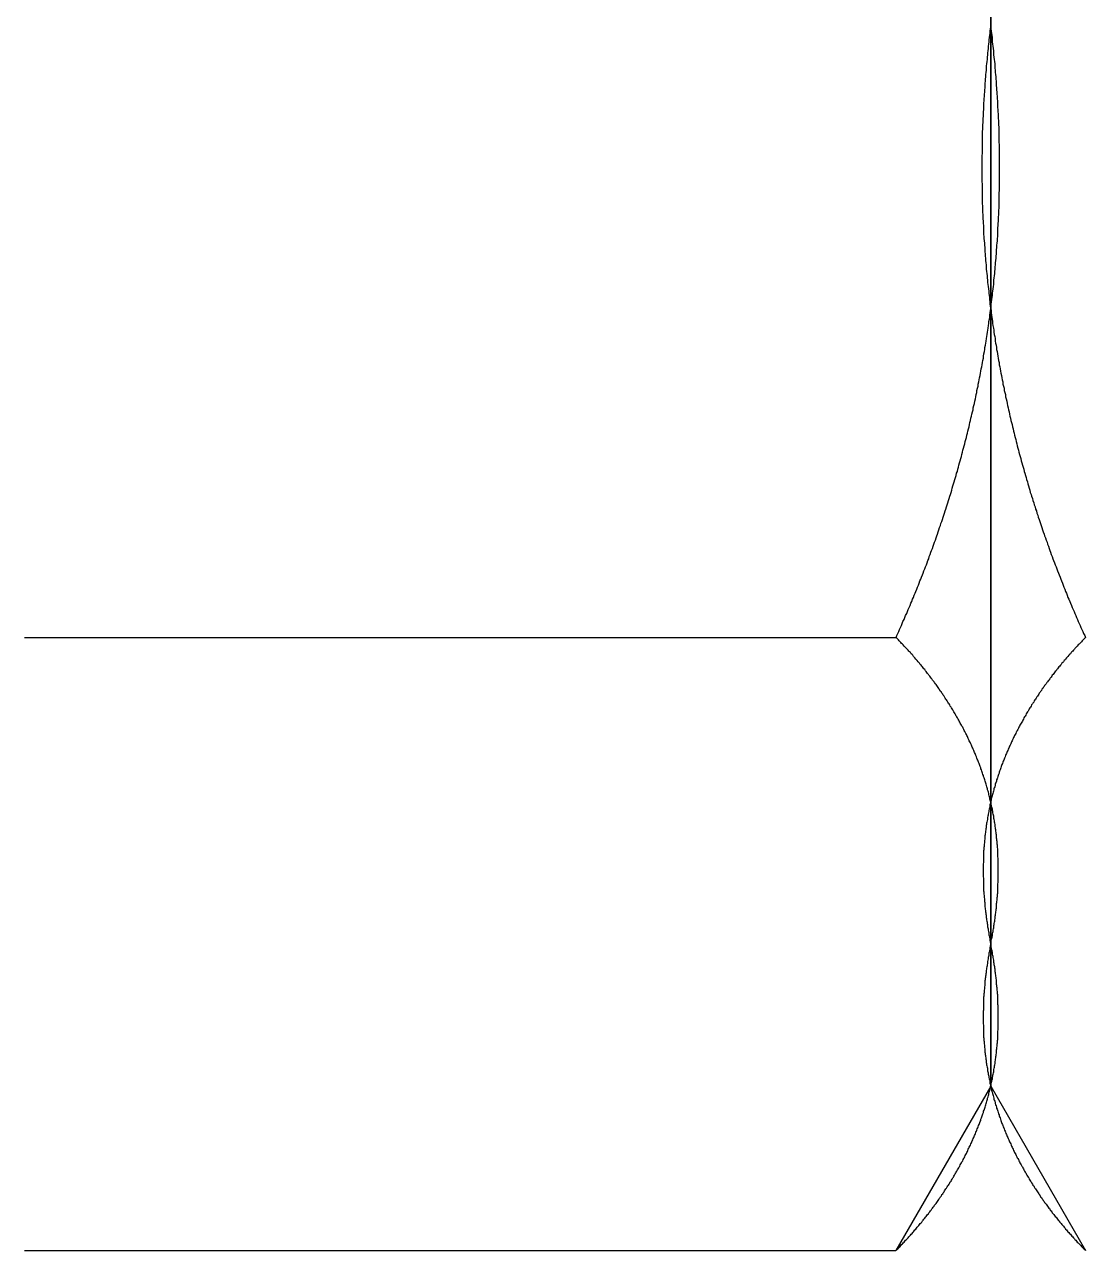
# Model space of a CAD drawing. Extents: x 69 to 234, y 65 to 130.
# Drawn here: x 102.219 to 106.219, y 106.99 to 111.609 of the extents above; entities that cross this region are included whole.
import ezdxf

# ---------------------------------------------------------------- set-up
doc = ezdxf.new("R2010")
doc.units = 0
doc.layers.get('0').update_dxf_attribs({"linetype": 'CONTINUOUS'})

msp = doc.modelspace()

# ---------------------------------------------------------------- linework, layer by layer
at = {"color": 7, "linetype": 'CONTINUOUS'}
for p, q in [((105.8618, 111.6085), (105.8618, 115.0726)), ((105.8618, 115.0726), (105.8618, 111.6085)), ((105.8618, 108.1444), (105.8618, 111.6085)), ((105.8618, 111.6085), (105.8618, 108.1444)), ((102.2191, 109.2991), (105.5045, 109.2991)), ((105.8618, 107.6085), (105.8618, 108.1444)), ((105.8618, 108.1444), (105.8618, 107.6085)), ((105.8618, 107.6085), (105.5045, 106.9897)), ((105.8618, 107.6085), (106.2191, 106.9897)), ((102.2191, 106.9897), (105.5045, 106.9897))]:
    msp.add_line(p, q, dxfattribs=at)
at = {"color": 7}
for points in [[(105.505, 109.299, 0), (105.508, 109.307, 0), (105.511, 109.314, 0), (105.515, 109.322, 0), (105.518, 109.329, 0), (105.521, 109.337, 0), (105.525, 109.344, 0), (105.528, 109.352, 0), (105.531, 109.359, 0), (105.535, 109.367, 0), (105.538, 109.374, 0), (105.541, 109.382, 0), (105.545, 109.39, 0), (105.548, 109.397, 0), (105.551, 109.405, 0), (105.554, 109.412, 0), (105.558, 109.42, 0), (105.561, 109.428, 0), (105.564, 109.435, 0), (105.567, 109.443, 0), (105.57, 109.45, 0), (105.573, 109.458, 0), (105.577, 109.466, 0), (105.58, 109.473, 0), (105.583, 109.481, 0), (105.586, 109.489, 0), (105.589, 109.496, 0), (105.592, 109.504, 0), (105.595, 109.512, 0), (105.598, 109.519, 0), (105.601, 109.527, 0), (105.604, 109.535, 0), (105.607, 109.542, 0), (105.61, 109.55, 0), (105.613, 109.558, 0), (105.616, 109.565, 0), (105.619, 109.573, 0), (105.622, 109.581, 0), (105.625, 109.589, 0), (105.628, 109.596, 0), (105.63, 109.604, 0), (105.633, 109.612, 0), (105.636, 109.62, 0), (105.639, 109.627, 0), (105.642, 109.635, 0), (105.645, 109.643, 0), (105.647, 109.651, 0), (105.65, 109.658, 0), (105.653, 109.666, 0), (105.656, 109.674, 0), (105.658, 109.682, 0), (105.661, 109.689, 0), (105.664, 109.697, 0), (105.666, 109.705, 0), (105.669, 109.713, 0), (105.672, 109.721, 0), (105.674, 109.729, 0), (105.677, 109.736, 0), (105.68, 109.744, 0), (105.682, 109.752, 0), (105.685, 109.76, 0), (105.687, 109.768, 0), (105.69, 109.776, 0), (105.692, 109.783, 0), (105.695, 109.791, 0), (105.697, 109.799, 0), (105.7, 109.807, 0), (105.702, 109.815, 0), (105.705, 109.823, 0), (105.707, 109.831, 0), (105.71, 109.838, 0), (105.712, 109.846, 0), (105.715, 109.854, 0), (105.717, 109.862, 0), (105.719, 109.87, 0), (105.722, 109.878, 0), (105.724, 109.886, 0), (105.726, 109.894, 0), (105.729, 109.902, 0), (105.731, 109.91, 0), (105.733, 109.918, 0), (105.736, 109.925, 0), (105.738, 109.933, 0), (105.74, 109.941, 0), (105.742, 109.949, 0), (105.744, 109.957, 0), (105.747, 109.965, 0), (105.749, 109.973, 0), (105.751, 109.981, 0), (105.753, 109.989, 0), (105.755, 109.997, 0), (105.757, 110.005, 0), (105.759, 110.013, 0), (105.762, 110.021, 0), (105.764, 110.029, 0), (105.766, 110.037, 0), (105.768, 110.045, 0), (105.77, 110.053, 0), (105.772, 110.061, 0), (105.774, 110.069, 0), (105.776, 110.077, 0), (105.778, 110.085, 0), (105.78, 110.093, 0), (105.782, 110.101, 0), (105.783, 110.109, 0), (105.785, 110.117, 0), (105.787, 110.125, 0), (105.789, 110.133, 0), (105.791, 110.141, 0), (105.793, 110.149, 0), (105.795, 110.157, 0), (105.796, 110.165, 0), (105.798, 110.173, 0), (105.8, 110.181, 0), (105.802, 110.189, 0), (105.804, 110.198, 0), (105.805, 110.206, 0), (105.807, 110.214, 0), (105.809, 110.222, 0), (105.81, 110.23, 0), (105.812, 110.238, 0), (105.814, 110.246, 0), (105.815, 110.254, 0), (105.817, 110.262, 0), (105.818, 110.27, 0), (105.82, 110.278, 0), (105.822, 110.286, 0), (105.823, 110.295, 0), (105.825, 110.303, 0), (105.826, 110.311, 0), (105.828, 110.319, 0), (105.829, 110.327, 0), (105.831, 110.335, 0), (105.832, 110.343, 0), (105.834, 110.351, 0), (105.835, 110.359, 0), (105.836, 110.368, 0), (105.838, 110.376, 0), (105.839, 110.384, 0), (105.84, 110.392, 0), (105.842, 110.4, 0), (105.843, 110.408, 0), (105.844, 110.416, 0), (105.846, 110.425, 0), (105.847, 110.433, 0), (105.848, 110.441, 0), (105.85, 110.449, 0), (105.851, 110.457, 0), (105.852, 110.465, 0), (105.853, 110.474, 0), (105.854, 110.482, 0), (105.855, 110.49, 0), (105.857, 110.498, 0), (105.858, 110.506, 0), (105.859, 110.514, 0), (105.86, 110.523, 0), (105.861, 110.531, 0), (105.862, 110.539, 0), (105.863, 110.547, 0), (105.864, 110.555, 0), (105.865, 110.563, 0), (105.866, 110.572, 0), (105.867, 110.58, 0), (105.868, 110.588, 0), (105.869, 110.596, 0), (105.87, 110.604, 0), (105.871, 110.613, 0), (105.872, 110.621, 0), (105.873, 110.629, 0), (105.873, 110.637, 0), (105.874, 110.645, 0), (105.875, 110.654, 0), (105.876, 110.662, 0), (105.877, 110.67, 0), (105.877, 110.678, 0), (105.878, 110.687, 0), (105.879, 110.695, 0), (105.88, 110.703, 0), (105.88, 110.711, 0), (105.881, 110.719, 0), (105.882, 110.728, 0), (105.882, 110.736, 0), (105.883, 110.744, 0), (105.884, 110.752, 0), (105.884, 110.76, 0), (105.885, 110.769, 0), (105.885, 110.777, 0), (105.886, 110.785, 0), (105.887, 110.793, 0), (105.887, 110.802, 0), (105.888, 110.81, 0), (105.888, 110.818, 0), (105.889, 110.826, 0), (105.889, 110.835, 0), (105.889, 110.843, 0), (105.89, 110.851, 0), (105.89, 110.859, 0), (105.891, 110.868, 0), (105.891, 110.876, 0), (105.891, 110.884, 0), (105.892, 110.892, 0), (105.892, 110.901, 0), (105.892, 110.909, 0), (105.893, 110.917, 0), (105.893, 110.925, 0), (105.893, 110.933, 0), (105.894, 110.942, 0), (105.894, 110.95, 0), (105.894, 110.958, 0), (105.894, 110.966, 0), (105.894, 110.975, 0), (105.895, 110.983, 0), (105.895, 110.991, 0), (105.895, 110.999, 0), (105.895, 111.008, 0), (105.895, 111.016, 0), (105.895, 111.024, 0), (105.895, 111.032, 0), (105.895, 111.041, 0), (105.895, 111.049, 0), (105.895, 111.057, 0), (105.895, 111.065, 0), (105.895, 111.074, 0), (105.895, 111.082, 0), (105.895, 111.09, 0), (105.895, 111.098, 0), (105.895, 111.107, 0), (105.895, 111.115, 0), (105.895, 111.123, 0), (105.895, 111.131, 0), (105.895, 111.14, 0), (105.895, 111.148, 0), (105.895, 111.156, 0), (105.894, 111.164, 0), (105.894, 111.173, 0), (105.894, 111.181, 0), (105.894, 111.189, 0), (105.893, 111.197, 0), (105.893, 111.206, 0), (105.893, 111.214, 0), (105.893, 111.222, 0), (105.892, 111.23, 0), (105.892, 111.239, 0), (105.892, 111.247, 0), (105.891, 111.255, 0), (105.891, 111.263, 0), (105.891, 111.272, 0), (105.89, 111.28, 0), (105.89, 111.288, 0), (105.889, 111.296, 0), (105.889, 111.305, 0), (105.888, 111.313, 0), (105.888, 111.321, 0), (105.887, 111.329, 0), (105.887, 111.338, 0), (105.886, 111.346, 0), (105.886, 111.354, 0), (105.885, 111.362, 0), (105.885, 111.37, 0), (105.884, 111.379, 0), (105.884, 111.387, 0), (105.883, 111.395, 0), (105.882, 111.403, 0), (105.882, 111.412, 0), (105.881, 111.42, 0), (105.88, 111.428, 0), (105.88, 111.436, 0), (105.879, 111.444, 0), (105.878, 111.453, 0), (105.878, 111.461, 0), (105.877, 111.469, 0), (105.876, 111.477, 0), (105.875, 111.486, 0), (105.874, 111.494, 0), (105.874, 111.502, 0), (105.873, 111.51, 0), (105.872, 111.518, 0), (105.871, 111.527, 0), (105.87, 111.535, 0), (105.869, 111.543, 0), (105.869, 111.551, 0), (105.868, 111.559, 0), (105.867, 111.568, 0), (105.866, 111.576, 0), (105.865, 111.584, 0), (105.864, 111.592, 0), (105.863, 111.6, 0), (105.862, 111.609, 0)], [(105.862, 111.609, 0), (105.861, 111.6, 0), (105.86, 111.592, 0), (105.859, 111.584, 0), (105.858, 111.576, 0), (105.857, 111.568, 0), (105.856, 111.559, 0), (105.855, 111.551, 0), (105.854, 111.543, 0), (105.853, 111.535, 0), (105.852, 111.527, 0), (105.852, 111.518, 0), (105.851, 111.51, 0), (105.85, 111.502, 0), (105.849, 111.494, 0), (105.848, 111.486, 0), (105.848, 111.477, 0), (105.847, 111.469, 0), (105.846, 111.461, 0), (105.845, 111.453, 0), (105.845, 111.444, 0), (105.844, 111.436, 0), (105.843, 111.428, 0), (105.842, 111.42, 0), (105.842, 111.412, 0), (105.841, 111.403, 0), (105.841, 111.395, 0), (105.84, 111.387, 0), (105.839, 111.379, 0), (105.839, 111.37, 0), (105.838, 111.362, 0), (105.838, 111.354, 0), (105.837, 111.346, 0), (105.837, 111.338, 0), (105.836, 111.329, 0), (105.836, 111.321, 0), (105.835, 111.313, 0), (105.835, 111.305, 0), (105.834, 111.296, 0), (105.834, 111.288, 0), (105.833, 111.28, 0), (105.833, 111.272, 0), (105.833, 111.263, 0), (105.832, 111.255, 0), (105.832, 111.247, 0), (105.832, 111.239, 0), (105.831, 111.23, 0), (105.831, 111.222, 0), (105.831, 111.214, 0), (105.83, 111.206, 0), (105.83, 111.197, 0), (105.83, 111.189, 0), (105.83, 111.181, 0), (105.829, 111.173, 0), (105.829, 111.164, 0), (105.829, 111.156, 0), (105.829, 111.148, 0), (105.829, 111.14, 0), (105.829, 111.131, 0), (105.829, 111.123, 0), (105.828, 111.115, 0), (105.828, 111.107, 0), (105.828, 111.098, 0), (105.828, 111.09, 0), (105.828, 111.082, 0), (105.828, 111.074, 0), (105.828, 111.065, 0), (105.828, 111.057, 0), (105.828, 111.049, 0), (105.828, 111.041, 0), (105.828, 111.032, 0), (105.828, 111.024, 0), (105.828, 111.016, 0), (105.829, 111.008, 0), (105.829, 110.999, 0), (105.829, 110.991, 0), (105.829, 110.983, 0), (105.829, 110.975, 0), (105.829, 110.966, 0), (105.83, 110.958, 0), (105.83, 110.95, 0), (105.83, 110.942, 0), (105.83, 110.933, 0), (105.831, 110.925, 0), (105.831, 110.917, 0), (105.831, 110.909, 0), (105.831, 110.901, 0), (105.832, 110.892, 0), (105.832, 110.884, 0), (105.832, 110.876, 0), (105.833, 110.868, 0), (105.833, 110.859, 0), (105.834, 110.851, 0), (105.834, 110.843, 0), (105.835, 110.835, 0), (105.835, 110.826, 0), (105.835, 110.818, 0), (105.836, 110.81, 0), (105.836, 110.802, 0), (105.837, 110.793, 0), (105.838, 110.785, 0), (105.838, 110.777, 0), (105.839, 110.769, 0), (105.839, 110.76, 0), (105.84, 110.752, 0), (105.841, 110.744, 0), (105.841, 110.736, 0), (105.842, 110.728, 0), (105.842, 110.719, 0), (105.843, 110.711, 0), (105.844, 110.703, 0), (105.845, 110.695, 0), (105.845, 110.687, 0), (105.846, 110.678, 0), (105.847, 110.67, 0), (105.848, 110.662, 0), (105.848, 110.654, 0), (105.849, 110.645, 0), (105.85, 110.637, 0), (105.851, 110.629, 0), (105.852, 110.621, 0), (105.853, 110.613, 0), (105.854, 110.604, 0), (105.855, 110.596, 0), (105.856, 110.588, 0), (105.857, 110.58, 0), (105.857, 110.572, 0), (105.858, 110.563, 0), (105.859, 110.555, 0), (105.86, 110.547, 0), (105.862, 110.539, 0), (105.863, 110.531, 0), (105.864, 110.523, 0), (105.865, 110.514, 0), (105.866, 110.506, 0), (105.867, 110.498, 0), (105.868, 110.49, 0), (105.869, 110.482, 0), (105.87, 110.474, 0), (105.872, 110.465, 0), (105.873, 110.457, 0), (105.874, 110.449, 0), (105.875, 110.441, 0), (105.877, 110.433, 0), (105.878, 110.425, 0), (105.879, 110.416, 0), (105.88, 110.408, 0), (105.882, 110.4, 0), (105.883, 110.392, 0), (105.884, 110.384, 0), (105.886, 110.376, 0), (105.887, 110.368, 0), (105.889, 110.359, 0), (105.89, 110.351, 0), (105.891, 110.343, 0), (105.893, 110.335, 0), (105.894, 110.327, 0), (105.896, 110.319, 0), (105.897, 110.311, 0), (105.899, 110.303, 0), (105.9, 110.295, 0), (105.902, 110.286, 0), (105.904, 110.278, 0), (105.905, 110.27, 0), (105.907, 110.262, 0), (105.908, 110.254, 0), (105.91, 110.246, 0), (105.912, 110.238, 0), (105.913, 110.23, 0), (105.915, 110.222, 0), (105.917, 110.214, 0), (105.918, 110.206, 0), (105.92, 110.198, 0), (105.922, 110.189, 0), (105.924, 110.181, 0), (105.925, 110.173, 0), (105.927, 110.165, 0), (105.929, 110.157, 0), (105.931, 110.149, 0), (105.933, 110.141, 0), (105.934, 110.133, 0), (105.936, 110.125, 0), (105.938, 110.117, 0), (105.94, 110.109, 0), (105.942, 110.101, 0), (105.944, 110.093, 0), (105.946, 110.085, 0), (105.948, 110.077, 0), (105.95, 110.069, 0), (105.952, 110.061, 0), (105.954, 110.053, 0), (105.956, 110.045, 0), (105.958, 110.037, 0), (105.96, 110.029, 0), (105.962, 110.021, 0), (105.964, 110.013, 0), (105.966, 110.005, 0), (105.968, 109.997, 0), (105.97, 109.989, 0), (105.973, 109.981, 0), (105.975, 109.973, 0), (105.977, 109.965, 0), (105.979, 109.957, 0), (105.981, 109.949, 0), (105.984, 109.941, 0), (105.986, 109.933, 0), (105.988, 109.925, 0), (105.99, 109.918, 0), (105.993, 109.91, 0), (105.995, 109.902, 0), (105.997, 109.894, 0), (106, 109.886, 0), (106.002, 109.878, 0), (106.004, 109.87, 0), (106.007, 109.862, 0), (106.009, 109.854, 0), (106.011, 109.846, 0), (106.014, 109.838, 0), (106.016, 109.831, 0), (106.019, 109.823, 0), (106.021, 109.815, 0), (106.024, 109.807, 0), (106.026, 109.799, 0), (106.029, 109.791, 0), (106.031, 109.783, 0), (106.034, 109.776, 0), (106.036, 109.768, 0), (106.039, 109.76, 0), (106.041, 109.752, 0), (106.044, 109.744, 0), (106.047, 109.736, 0), (106.049, 109.729, 0), (106.052, 109.721, 0), (106.055, 109.713, 0), (106.057, 109.705, 0), (106.06, 109.697, 0), (106.063, 109.689, 0), (106.065, 109.682, 0), (106.068, 109.674, 0), (106.071, 109.666, 0), (106.074, 109.658, 0), (106.076, 109.651, 0), (106.079, 109.643, 0), (106.082, 109.635, 0), (106.085, 109.627, 0), (106.087, 109.62, 0), (106.09, 109.612, 0), (106.093, 109.604, 0), (106.096, 109.596, 0), (106.099, 109.589, 0), (106.102, 109.581, 0), (106.105, 109.573, 0), (106.108, 109.565, 0), (106.111, 109.558, 0), (106.114, 109.55, 0), (106.117, 109.542, 0), (106.12, 109.535, 0), (106.123, 109.527, 0), (106.126, 109.519, 0), (106.129, 109.512, 0), (106.132, 109.504, 0), (106.135, 109.496, 0), (106.138, 109.489, 0), (106.141, 109.481, 0), (106.144, 109.473, 0), (106.147, 109.466, 0), (106.15, 109.458, 0), (106.153, 109.45, 0), (106.156, 109.443, 0), (106.16, 109.435, 0), (106.163, 109.428, 0), (106.166, 109.42, 0), (106.169, 109.412, 0), (106.172, 109.405, 0), (106.176, 109.397, 0), (106.179, 109.39, 0), (106.182, 109.382, 0), (106.185, 109.374, 0), (106.189, 109.367, 0), (106.192, 109.359, 0), (106.195, 109.352, 0), (106.199, 109.344, 0), (106.202, 109.337, 0), (106.205, 109.329, 0), (106.209, 109.322, 0), (106.212, 109.314, 0), (106.216, 109.307, 0), (106.219, 109.299, 0)], [(105.862, 108.144, 0), (105.863, 108.149, 0), (105.864, 108.153, 0), (105.864, 108.157, 0), (105.865, 108.162, 0), (105.866, 108.166, 0), (105.867, 108.17, 0), (105.868, 108.175, 0), (105.868, 108.179, 0), (105.869, 108.183, 0), (105.87, 108.188, 0), (105.871, 108.192, 0), (105.871, 108.196, 0), (105.872, 108.201, 0), (105.873, 108.205, 0), (105.873, 108.209, 0), (105.874, 108.214, 0), (105.875, 108.218, 0), (105.875, 108.222, 0), (105.876, 108.227, 0), (105.877, 108.231, 0), (105.877, 108.235, 0), (105.878, 108.24, 0), (105.878, 108.244, 0), (105.879, 108.249, 0), (105.88, 108.253, 0), (105.88, 108.257, 0), (105.881, 108.262, 0), (105.881, 108.266, 0), (105.882, 108.27, 0), (105.882, 108.275, 0), (105.883, 108.279, 0), (105.883, 108.284, 0), (105.884, 108.288, 0), (105.884, 108.292, 0), (105.884, 108.297, 0), (105.885, 108.301, 0), (105.885, 108.305, 0), (105.886, 108.31, 0), (105.886, 108.314, 0), (105.886, 108.319, 0), (105.887, 108.323, 0), (105.887, 108.327, 0), (105.887, 108.332, 0), (105.888, 108.336, 0), (105.888, 108.341, 0), (105.888, 108.345, 0), (105.888, 108.349, 0), (105.889, 108.354, 0), (105.889, 108.358, 0), (105.889, 108.363, 0), (105.889, 108.367, 0), (105.889, 108.371, 0), (105.89, 108.376, 0), (105.89, 108.38, 0), (105.89, 108.385, 0), (105.89, 108.389, 0), (105.89, 108.393, 0), (105.89, 108.398, 0), (105.89, 108.402, 0), (105.89, 108.407, 0), (105.89, 108.411, 0), (105.89, 108.415, 0), (105.89, 108.42, 0), (105.89, 108.424, 0), (105.89, 108.429, 0), (105.89, 108.433, 0), (105.89, 108.437, 0), (105.89, 108.442, 0), (105.89, 108.446, 0), (105.89, 108.451, 0), (105.89, 108.455, 0), (105.89, 108.459, 0), (105.89, 108.464, 0), (105.89, 108.468, 0), (105.889, 108.473, 0), (105.889, 108.477, 0), (105.889, 108.481, 0), (105.889, 108.486, 0), (105.888, 108.49, 0), (105.888, 108.495, 0), (105.888, 108.499, 0), (105.888, 108.503, 0), (105.887, 108.508, 0), (105.887, 108.512, 0), (105.887, 108.517, 0), (105.886, 108.521, 0), (105.886, 108.525, 0), (105.886, 108.53, 0), (105.885, 108.534, 0), (105.885, 108.539, 0), (105.884, 108.543, 0), (105.884, 108.547, 0), (105.883, 108.552, 0), (105.883, 108.556, 0), (105.882, 108.56, 0), (105.882, 108.565, 0), (105.881, 108.569, 0), (105.881, 108.574, 0), (105.88, 108.578, 0), (105.88, 108.582, 0), (105.879, 108.587, 0), (105.878, 108.591, 0), (105.878, 108.595, 0), (105.877, 108.6, 0), (105.876, 108.604, 0), (105.876, 108.608, 0), (105.875, 108.613, 0), (105.874, 108.617, 0), (105.874, 108.621, 0), (105.873, 108.626, 0), (105.872, 108.63, 0), (105.871, 108.634, 0), (105.87, 108.639, 0), (105.87, 108.643, 0), (105.869, 108.647, 0), (105.868, 108.652, 0), (105.867, 108.656, 0), (105.866, 108.66, 0), (105.865, 108.665, 0), (105.864, 108.669, 0), (105.863, 108.673, 0), (105.862, 108.678, 0), (105.861, 108.682, 0), (105.86, 108.686, 0), (105.859, 108.69, 0), (105.858, 108.695, 0), (105.857, 108.699, 0), (105.856, 108.703, 0), (105.855, 108.708, 0), (105.854, 108.712, 0), (105.853, 108.716, 0), (105.852, 108.72, 0), (105.85, 108.725, 0), (105.849, 108.729, 0), (105.848, 108.733, 0), (105.847, 108.737, 0), (105.846, 108.741, 0), (105.844, 108.746, 0), (105.843, 108.75, 0), (105.842, 108.754, 0), (105.841, 108.758, 0), (105.839, 108.763, 0), (105.838, 108.767, 0), (105.837, 108.771, 0), (105.835, 108.775, 0), (105.834, 108.779, 0), (105.832, 108.783, 0), (105.831, 108.788, 0), (105.83, 108.792, 0), (105.828, 108.796, 0), (105.827, 108.8, 0), (105.825, 108.804, 0), (105.824, 108.808, 0), (105.822, 108.813, 0), (105.821, 108.817, 0), (105.819, 108.821, 0), (105.818, 108.825, 0), (105.816, 108.829, 0), (105.814, 108.833, 0), (105.813, 108.837, 0), (105.811, 108.841, 0), (105.809, 108.845, 0), (105.808, 108.849, 0), (105.806, 108.854, 0), (105.804, 108.858, 0), (105.803, 108.862, 0), (105.801, 108.866, 0), (105.799, 108.87, 0), (105.798, 108.874, 0), (105.796, 108.878, 0), (105.794, 108.882, 0), (105.792, 108.886, 0), (105.79, 108.89, 0), (105.789, 108.894, 0), (105.787, 108.898, 0), (105.785, 108.902, 0), (105.783, 108.906, 0), (105.781, 108.91, 0), (105.779, 108.914, 0), (105.777, 108.918, 0), (105.775, 108.922, 0), (105.774, 108.926, 0), (105.772, 108.93, 0), (105.77, 108.934, 0), (105.768, 108.938, 0), (105.766, 108.942, 0), (105.764, 108.945, 0), (105.762, 108.949, 0), (105.76, 108.953, 0), (105.758, 108.957, 0), (105.756, 108.961, 0), (105.753, 108.965, 0), (105.751, 108.969, 0), (105.749, 108.973, 0), (105.747, 108.977, 0), (105.745, 108.98, 0), (105.743, 108.984, 0), (105.741, 108.988, 0), (105.739, 108.992, 0), (105.736, 108.996, 0), (105.734, 109, 0), (105.732, 109.003, 0), (105.73, 109.007, 0), (105.728, 109.011, 0), (105.725, 109.015, 0), (105.723, 109.019, 0), (105.721, 109.022, 0), (105.719, 109.026, 0), (105.716, 109.03, 0), (105.714, 109.034, 0), (105.712, 109.037, 0), (105.709, 109.041, 0), (105.707, 109.045, 0), (105.705, 109.049, 0), (105.702, 109.052, 0), (105.7, 109.056, 0), (105.698, 109.06, 0), (105.695, 109.064, 0), (105.693, 109.067, 0), (105.69, 109.071, 0), (105.688, 109.075, 0), (105.686, 109.078, 0), (105.683, 109.082, 0), (105.681, 109.086, 0), (105.678, 109.089, 0), (105.676, 109.093, 0), (105.673, 109.096, 0), (105.671, 109.1, 0), (105.668, 109.104, 0), (105.666, 109.107, 0), (105.663, 109.111, 0), (105.661, 109.114, 0), (105.658, 109.118, 0), (105.656, 109.122, 0), (105.653, 109.125, 0), (105.65, 109.129, 0), (105.648, 109.132, 0), (105.645, 109.136, 0), (105.642, 109.139, 0), (105.64, 109.143, 0), (105.637, 109.146, 0), (105.635, 109.15, 0), (105.632, 109.153, 0), (105.629, 109.157, 0), (105.627, 109.16, 0), (105.624, 109.164, 0), (105.621, 109.167, 0), (105.618, 109.171, 0), (105.616, 109.174, 0), (105.613, 109.178, 0), (105.61, 109.181, 0), (105.607, 109.185, 0), (105.605, 109.188, 0), (105.602, 109.191, 0), (105.599, 109.195, 0), (105.596, 109.198, 0), (105.593, 109.202, 0), (105.591, 109.205, 0), (105.588, 109.208, 0), (105.585, 109.212, 0), (105.582, 109.215, 0), (105.579, 109.218, 0), (105.576, 109.222, 0), (105.573, 109.225, 0), (105.571, 109.228, 0), (105.568, 109.232, 0), (105.565, 109.235, 0), (105.562, 109.238, 0), (105.559, 109.242, 0), (105.556, 109.245, 0), (105.553, 109.248, 0), (105.55, 109.251, 0), (105.547, 109.255, 0), (105.544, 109.258, 0), (105.541, 109.261, 0), (105.538, 109.264, 0), (105.535, 109.267, 0), (105.532, 109.271, 0), (105.529, 109.274, 0), (105.526, 109.277, 0), (105.523, 109.28, 0), (105.52, 109.283, 0), (105.517, 109.287, 0), (105.514, 109.29, 0), (105.511, 109.293, 0), (105.508, 109.296, 0), (105.505, 109.299, 0)], [(106.219, 109.299, 0), (106.216, 109.296, 0), (106.213, 109.293, 0), (106.21, 109.29, 0), (106.207, 109.287, 0), (106.204, 109.283, 0), (106.201, 109.28, 0), (106.198, 109.277, 0), (106.195, 109.274, 0), (106.191, 109.271, 0), (106.188, 109.267, 0), (106.185, 109.264, 0), (106.182, 109.261, 0), (106.179, 109.258, 0), (106.177, 109.255, 0), (106.174, 109.251, 0), (106.171, 109.248, 0), (106.168, 109.245, 0), (106.165, 109.242, 0), (106.162, 109.238, 0), (106.159, 109.235, 0), (106.156, 109.232, 0), (106.153, 109.228, 0), (106.15, 109.225, 0), (106.147, 109.222, 0), (106.144, 109.218, 0), (106.142, 109.215, 0), (106.139, 109.212, 0), (106.136, 109.208, 0), (106.133, 109.205, 0), (106.13, 109.202, 0), (106.127, 109.198, 0), (106.125, 109.195, 0), (106.122, 109.191, 0), (106.119, 109.188, 0), (106.116, 109.185, 0), (106.113, 109.181, 0), (106.111, 109.178, 0), (106.108, 109.174, 0), (106.105, 109.171, 0), (106.102, 109.167, 0), (106.1, 109.164, 0), (106.097, 109.16, 0), (106.094, 109.157, 0), (106.092, 109.153, 0), (106.089, 109.15, 0), (106.086, 109.146, 0), (106.084, 109.143, 0), (106.081, 109.139, 0), (106.078, 109.136, 0), (106.076, 109.132, 0), (106.073, 109.129, 0), (106.071, 109.125, 0), (106.068, 109.122, 0), (106.065, 109.118, 0), (106.063, 109.114, 0), (106.06, 109.111, 0), (106.058, 109.107, 0), (106.055, 109.104, 0), (106.053, 109.1, 0), (106.05, 109.096, 0), (106.048, 109.093, 0), (106.045, 109.089, 0), (106.043, 109.086, 0), (106.04, 109.082, 0), (106.038, 109.078, 0), (106.036, 109.075, 0), (106.033, 109.071, 0), (106.031, 109.067, 0), (106.028, 109.064, 0), (106.026, 109.06, 0), (106.024, 109.056, 0), (106.021, 109.052, 0), (106.019, 109.049, 0), (106.016, 109.045, 0), (106.014, 109.041, 0), (106.012, 109.037, 0), (106.009, 109.034, 0), (106.007, 109.03, 0), (106.005, 109.026, 0), (106.003, 109.022, 0), (106, 109.019, 0), (105.998, 109.015, 0), (105.996, 109.011, 0), (105.994, 109.007, 0), (105.991, 109.003, 0), (105.989, 109, 0), (105.987, 108.996, 0), (105.985, 108.992, 0), (105.983, 108.988, 0), (105.981, 108.984, 0), (105.979, 108.98, 0), (105.976, 108.977, 0), (105.974, 108.973, 0), (105.972, 108.969, 0), (105.97, 108.965, 0), (105.968, 108.961, 0), (105.966, 108.957, 0), (105.964, 108.953, 0), (105.962, 108.949, 0), (105.96, 108.945, 0), (105.958, 108.942, 0), (105.956, 108.938, 0), (105.954, 108.934, 0), (105.952, 108.93, 0), (105.95, 108.926, 0), (105.948, 108.922, 0), (105.946, 108.918, 0), (105.944, 108.914, 0), (105.942, 108.91, 0), (105.94, 108.906, 0), (105.939, 108.902, 0), (105.937, 108.898, 0), (105.935, 108.894, 0), (105.933, 108.89, 0), (105.931, 108.886, 0), (105.93, 108.882, 0), (105.928, 108.878, 0), (105.926, 108.874, 0), (105.924, 108.87, 0), (105.923, 108.866, 0), (105.921, 108.862, 0), (105.919, 108.858, 0), (105.917, 108.854, 0), (105.916, 108.849, 0), (105.914, 108.845, 0), (105.912, 108.841, 0), (105.911, 108.837, 0), (105.909, 108.833, 0), (105.908, 108.829, 0), (105.906, 108.825, 0), (105.904, 108.821, 0), (105.903, 108.817, 0), (105.901, 108.813, 0), (105.9, 108.808, 0), (105.898, 108.804, 0), (105.897, 108.8, 0), (105.895, 108.796, 0), (105.894, 108.792, 0), (105.893, 108.788, 0), (105.891, 108.783, 0), (105.89, 108.779, 0), (105.888, 108.775, 0), (105.887, 108.771, 0), (105.886, 108.767, 0), (105.884, 108.763, 0), (105.883, 108.758, 0), (105.882, 108.754, 0), (105.88, 108.75, 0), (105.879, 108.746, 0), (105.878, 108.741, 0), (105.877, 108.737, 0), (105.875, 108.733, 0), (105.874, 108.729, 0), (105.873, 108.725, 0), (105.872, 108.72, 0), (105.871, 108.716, 0), (105.87, 108.712, 0), (105.869, 108.708, 0), (105.867, 108.703, 0), (105.866, 108.699, 0), (105.865, 108.695, 0), (105.864, 108.69, 0), (105.863, 108.686, 0), (105.862, 108.682, 0), (105.861, 108.678, 0), (105.86, 108.673, 0), (105.859, 108.669, 0), (105.858, 108.665, 0), (105.858, 108.66, 0), (105.857, 108.656, 0), (105.856, 108.652, 0), (105.855, 108.647, 0), (105.854, 108.643, 0), (105.853, 108.639, 0), (105.852, 108.634, 0), (105.852, 108.63, 0), (105.851, 108.626, 0), (105.85, 108.621, 0), (105.849, 108.617, 0), (105.849, 108.613, 0), (105.848, 108.608, 0), (105.847, 108.604, 0), (105.846, 108.6, 0), (105.846, 108.595, 0), (105.845, 108.591, 0), (105.845, 108.587, 0), (105.844, 108.582, 0), (105.843, 108.578, 0), (105.843, 108.574, 0), (105.842, 108.569, 0), (105.842, 108.565, 0), (105.841, 108.56, 0), (105.841, 108.556, 0), (105.84, 108.552, 0), (105.84, 108.547, 0), (105.839, 108.543, 0), (105.839, 108.539, 0), (105.838, 108.534, 0), (105.838, 108.53, 0), (105.838, 108.525, 0), (105.837, 108.521, 0), (105.837, 108.517, 0), (105.837, 108.512, 0), (105.836, 108.508, 0), (105.836, 108.503, 0), (105.836, 108.499, 0), (105.835, 108.495, 0), (105.835, 108.49, 0), (105.835, 108.486, 0), (105.835, 108.481, 0), (105.834, 108.477, 0), (105.834, 108.473, 0), (105.834, 108.468, 0), (105.834, 108.464, 0), (105.834, 108.459, 0), (105.834, 108.455, 0), (105.834, 108.451, 0), (105.833, 108.446, 0), (105.833, 108.442, 0), (105.833, 108.437, 0), (105.833, 108.433, 0), (105.833, 108.429, 0), (105.833, 108.424, 0), (105.833, 108.42, 0), (105.833, 108.415, 0), (105.833, 108.411, 0), (105.833, 108.407, 0), (105.833, 108.402, 0), (105.833, 108.398, 0), (105.834, 108.393, 0), (105.834, 108.389, 0), (105.834, 108.385, 0), (105.834, 108.38, 0), (105.834, 108.376, 0), (105.834, 108.371, 0), (105.834, 108.367, 0), (105.835, 108.363, 0), (105.835, 108.358, 0), (105.835, 108.354, 0), (105.835, 108.349, 0), (105.835, 108.345, 0), (105.836, 108.341, 0), (105.836, 108.336, 0), (105.836, 108.332, 0), (105.837, 108.327, 0), (105.837, 108.323, 0), (105.837, 108.319, 0), (105.838, 108.314, 0), (105.838, 108.31, 0), (105.838, 108.305, 0), (105.839, 108.301, 0), (105.839, 108.297, 0), (105.84, 108.292, 0), (105.84, 108.288, 0), (105.84, 108.284, 0), (105.841, 108.279, 0), (105.841, 108.275, 0), (105.842, 108.27, 0), (105.842, 108.266, 0), (105.843, 108.262, 0), (105.843, 108.257, 0), (105.844, 108.253, 0), (105.845, 108.249, 0), (105.845, 108.244, 0), (105.846, 108.24, 0), (105.846, 108.235, 0), (105.847, 108.231, 0), (105.848, 108.227, 0), (105.848, 108.222, 0), (105.849, 108.218, 0), (105.849, 108.214, 0), (105.85, 108.209, 0), (105.851, 108.205, 0), (105.852, 108.201, 0), (105.852, 108.196, 0), (105.853, 108.192, 0), (105.854, 108.188, 0), (105.854, 108.183, 0), (105.855, 108.179, 0), (105.856, 108.175, 0), (105.857, 108.17, 0), (105.858, 108.166, 0), (105.858, 108.162, 0), (105.859, 108.157, 0), (105.86, 108.153, 0), (105.861, 108.149, 0), (105.862, 108.144, 0)], [(105.505, 106.99, 0), (105.508, 106.993, 0), (105.511, 106.996, 0), (105.514, 106.999, 0), (105.517, 107.002, 0), (105.52, 107.005, 0), (105.523, 107.009, 0), (105.526, 107.012, 0), (105.529, 107.015, 0), (105.532, 107.018, 0), (105.535, 107.021, 0), (105.538, 107.025, 0), (105.541, 107.028, 0), (105.544, 107.031, 0), (105.547, 107.034, 0), (105.55, 107.037, 0), (105.553, 107.041, 0), (105.556, 107.044, 0), (105.559, 107.047, 0), (105.562, 107.051, 0), (105.565, 107.054, 0), (105.568, 107.057, 0), (105.571, 107.06, 0), (105.573, 107.064, 0), (105.576, 107.067, 0), (105.579, 107.07, 0), (105.582, 107.074, 0), (105.585, 107.077, 0), (105.588, 107.081, 0), (105.591, 107.084, 0), (105.593, 107.087, 0), (105.596, 107.091, 0), (105.599, 107.094, 0), (105.602, 107.097, 0), (105.605, 107.101, 0), (105.607, 107.104, 0), (105.61, 107.108, 0), (105.613, 107.111, 0), (105.616, 107.115, 0), (105.618, 107.118, 0), (105.621, 107.122, 0), (105.624, 107.125, 0), (105.627, 107.128, 0), (105.629, 107.132, 0), (105.632, 107.135, 0), (105.635, 107.139, 0), (105.637, 107.142, 0), (105.64, 107.146, 0), (105.642, 107.149, 0), (105.645, 107.153, 0), (105.648, 107.157, 0), (105.65, 107.16, 0), (105.653, 107.164, 0), (105.656, 107.167, 0), (105.658, 107.171, 0), (105.661, 107.174, 0), (105.663, 107.178, 0), (105.666, 107.182, 0), (105.668, 107.185, 0), (105.671, 107.189, 0), (105.673, 107.192, 0), (105.676, 107.196, 0), (105.678, 107.2, 0), (105.681, 107.203, 0), (105.683, 107.207, 0), (105.686, 107.211, 0), (105.688, 107.214, 0), (105.69, 107.218, 0), (105.693, 107.222, 0), (105.695, 107.225, 0), (105.698, 107.229, 0), (105.7, 107.233, 0), (105.702, 107.236, 0), (105.705, 107.24, 0), (105.707, 107.244, 0), (105.709, 107.248, 0), (105.712, 107.251, 0), (105.714, 107.255, 0), (105.716, 107.259, 0), (105.719, 107.263, 0), (105.721, 107.266, 0), (105.723, 107.27, 0), (105.725, 107.274, 0), (105.728, 107.278, 0), (105.73, 107.282, 0), (105.732, 107.285, 0), (105.734, 107.289, 0), (105.736, 107.293, 0), (105.739, 107.297, 0), (105.741, 107.301, 0), (105.743, 107.305, 0), (105.745, 107.308, 0), (105.747, 107.312, 0), (105.749, 107.316, 0), (105.751, 107.32, 0), (105.753, 107.324, 0), (105.756, 107.328, 0), (105.758, 107.332, 0), (105.76, 107.336, 0), (105.762, 107.339, 0), (105.764, 107.343, 0), (105.766, 107.347, 0), (105.768, 107.351, 0), (105.77, 107.355, 0), (105.772, 107.359, 0), (105.774, 107.363, 0), (105.775, 107.367, 0), (105.777, 107.371, 0), (105.779, 107.375, 0), (105.781, 107.379, 0), (105.783, 107.383, 0), (105.785, 107.387, 0), (105.787, 107.391, 0), (105.789, 107.395, 0), (105.79, 107.399, 0), (105.792, 107.403, 0), (105.794, 107.407, 0), (105.796, 107.411, 0), (105.798, 107.415, 0), (105.799, 107.419, 0), (105.801, 107.423, 0), (105.803, 107.427, 0), (105.804, 107.431, 0), (105.806, 107.435, 0), (105.808, 107.439, 0), (105.809, 107.443, 0), (105.811, 107.448, 0), (105.813, 107.452, 0), (105.814, 107.456, 0), (105.816, 107.46, 0), (105.818, 107.464, 0), (105.819, 107.468, 0), (105.821, 107.472, 0), (105.822, 107.476, 0), (105.824, 107.48, 0), (105.825, 107.485, 0), (105.827, 107.489, 0), (105.828, 107.493, 0), (105.83, 107.497, 0), (105.831, 107.501, 0), (105.832, 107.505, 0), (105.834, 107.51, 0), (105.835, 107.514, 0), (105.837, 107.518, 0), (105.838, 107.522, 0), (105.839, 107.526, 0), (105.841, 107.53, 0), (105.842, 107.535, 0), (105.843, 107.539, 0), (105.844, 107.543, 0), (105.846, 107.547, 0), (105.847, 107.552, 0), (105.848, 107.556, 0), (105.849, 107.56, 0), (105.85, 107.564, 0), (105.852, 107.569, 0), (105.853, 107.573, 0), (105.854, 107.577, 0), (105.855, 107.581, 0), (105.856, 107.586, 0), (105.857, 107.59, 0), (105.858, 107.594, 0), (105.859, 107.598, 0), (105.86, 107.603, 0), (105.861, 107.607, 0), (105.862, 107.611, 0), (105.863, 107.616, 0), (105.864, 107.62, 0), (105.865, 107.624, 0), (105.866, 107.628, 0), (105.867, 107.633, 0), (105.868, 107.637, 0), (105.869, 107.641, 0), (105.87, 107.646, 0), (105.87, 107.65, 0), (105.871, 107.654, 0), (105.872, 107.659, 0), (105.873, 107.663, 0), (105.874, 107.667, 0), (105.874, 107.672, 0), (105.875, 107.676, 0), (105.876, 107.68, 0), (105.876, 107.685, 0), (105.877, 107.689, 0), (105.878, 107.694, 0), (105.878, 107.698, 0), (105.879, 107.702, 0), (105.88, 107.707, 0), (105.88, 107.711, 0), (105.881, 107.715, 0), (105.881, 107.72, 0), (105.882, 107.724, 0), (105.882, 107.728, 0), (105.883, 107.733, 0), (105.883, 107.737, 0), (105.884, 107.742, 0), (105.884, 107.746, 0), (105.885, 107.75, 0), (105.885, 107.755, 0), (105.886, 107.759, 0), (105.886, 107.763, 0), (105.886, 107.768, 0), (105.887, 107.772, 0), (105.887, 107.777, 0), (105.887, 107.781, 0), (105.888, 107.785, 0), (105.888, 107.79, 0), (105.888, 107.794, 0), (105.888, 107.799, 0), (105.889, 107.803, 0), (105.889, 107.807, 0), (105.889, 107.812, 0), (105.889, 107.816, 0), (105.89, 107.821, 0), (105.89, 107.825, 0), (105.89, 107.829, 0), (105.89, 107.834, 0), (105.89, 107.838, 0), (105.89, 107.843, 0), (105.89, 107.847, 0), (105.89, 107.851, 0), (105.89, 107.856, 0), (105.89, 107.86, 0), (105.89, 107.865, 0), (105.89, 107.869, 0), (105.89, 107.873, 0), (105.89, 107.878, 0), (105.89, 107.882, 0), (105.89, 107.887, 0), (105.89, 107.891, 0), (105.89, 107.895, 0), (105.89, 107.9, 0), (105.89, 107.904, 0), (105.89, 107.909, 0), (105.89, 107.913, 0), (105.889, 107.917, 0), (105.889, 107.922, 0), (105.889, 107.926, 0), (105.889, 107.931, 0), (105.889, 107.935, 0), (105.888, 107.939, 0), (105.888, 107.944, 0), (105.888, 107.948, 0), (105.888, 107.953, 0), (105.887, 107.957, 0), (105.887, 107.961, 0), (105.887, 107.966, 0), (105.886, 107.97, 0), (105.886, 107.975, 0), (105.886, 107.979, 0), (105.885, 107.983, 0), (105.885, 107.988, 0), (105.884, 107.992, 0), (105.884, 107.997, 0), (105.884, 108.001, 0), (105.883, 108.005, 0), (105.883, 108.01, 0), (105.882, 108.014, 0), (105.882, 108.018, 0), (105.881, 108.023, 0), (105.881, 108.027, 0), (105.88, 108.032, 0), (105.88, 108.036, 0), (105.879, 108.04, 0), (105.878, 108.045, 0), (105.878, 108.049, 0), (105.877, 108.053, 0), (105.877, 108.058, 0), (105.876, 108.062, 0), (105.875, 108.066, 0), (105.875, 108.071, 0), (105.874, 108.075, 0), (105.873, 108.079, 0), (105.873, 108.084, 0), (105.872, 108.088, 0), (105.871, 108.093, 0), (105.871, 108.097, 0), (105.87, 108.101, 0), (105.869, 108.106, 0), (105.868, 108.11, 0), (105.868, 108.114, 0), (105.867, 108.119, 0), (105.866, 108.123, 0), (105.865, 108.127, 0), (105.864, 108.131, 0), (105.864, 108.136, 0), (105.863, 108.14, 0), (105.862, 108.144, 0)], [(105.862, 108.144, 0), (105.861, 108.14, 0), (105.86, 108.136, 0), (105.859, 108.131, 0), (105.858, 108.127, 0), (105.858, 108.123, 0), (105.857, 108.119, 0), (105.856, 108.114, 0), (105.855, 108.11, 0), (105.854, 108.106, 0), (105.854, 108.101, 0), (105.853, 108.097, 0), (105.852, 108.093, 0), (105.852, 108.088, 0), (105.851, 108.084, 0), (105.85, 108.079, 0), (105.849, 108.075, 0), (105.849, 108.071, 0), (105.848, 108.066, 0), (105.848, 108.062, 0), (105.847, 108.058, 0), (105.846, 108.053, 0), (105.846, 108.049, 0), (105.845, 108.045, 0), (105.845, 108.04, 0), (105.844, 108.036, 0), (105.843, 108.032, 0), (105.843, 108.027, 0), (105.842, 108.023, 0), (105.842, 108.018, 0), (105.841, 108.014, 0), (105.841, 108.01, 0), (105.84, 108.005, 0), (105.84, 108.001, 0), (105.84, 107.997, 0), (105.839, 107.992, 0), (105.839, 107.988, 0), (105.838, 107.983, 0), (105.838, 107.979, 0), (105.838, 107.975, 0), (105.837, 107.97, 0), (105.837, 107.966, 0), (105.837, 107.961, 0), (105.836, 107.957, 0), (105.836, 107.953, 0), (105.836, 107.948, 0), (105.835, 107.944, 0), (105.835, 107.939, 0), (105.835, 107.935, 0), (105.835, 107.931, 0), (105.835, 107.926, 0), (105.834, 107.922, 0), (105.834, 107.917, 0), (105.834, 107.913, 0), (105.834, 107.909, 0), (105.834, 107.904, 0), (105.834, 107.9, 0), (105.834, 107.895, 0), (105.833, 107.891, 0), (105.833, 107.887, 0), (105.833, 107.882, 0), (105.833, 107.878, 0), (105.833, 107.873, 0), (105.833, 107.869, 0), (105.833, 107.865, 0), (105.833, 107.86, 0), (105.833, 107.856, 0), (105.833, 107.851, 0), (105.833, 107.847, 0), (105.833, 107.843, 0), (105.834, 107.838, 0), (105.834, 107.834, 0), (105.834, 107.829, 0), (105.834, 107.825, 0), (105.834, 107.821, 0), (105.834, 107.816, 0), (105.834, 107.812, 0), (105.835, 107.807, 0), (105.835, 107.803, 0), (105.835, 107.799, 0), (105.835, 107.794, 0), (105.836, 107.79, 0), (105.836, 107.785, 0), (105.836, 107.781, 0), (105.837, 107.777, 0), (105.837, 107.772, 0), (105.837, 107.768, 0), (105.838, 107.763, 0), (105.838, 107.759, 0), (105.838, 107.755, 0), (105.839, 107.75, 0), (105.839, 107.746, 0), (105.84, 107.742, 0), (105.84, 107.737, 0), (105.841, 107.733, 0), (105.841, 107.728, 0), (105.842, 107.724, 0), (105.842, 107.72, 0), (105.843, 107.715, 0), (105.843, 107.711, 0), (105.844, 107.707, 0), (105.845, 107.702, 0), (105.845, 107.698, 0), (105.846, 107.694, 0), (105.846, 107.689, 0), (105.847, 107.685, 0), (105.848, 107.68, 0), (105.849, 107.676, 0), (105.849, 107.672, 0), (105.85, 107.667, 0), (105.851, 107.663, 0), (105.852, 107.659, 0), (105.852, 107.654, 0), (105.853, 107.65, 0), (105.854, 107.646, 0), (105.855, 107.641, 0), (105.856, 107.637, 0), (105.857, 107.633, 0), (105.858, 107.628, 0), (105.858, 107.624, 0), (105.859, 107.62, 0), (105.86, 107.616, 0), (105.861, 107.611, 0), (105.862, 107.607, 0), (105.863, 107.603, 0), (105.864, 107.598, 0), (105.865, 107.594, 0), (105.866, 107.59, 0), (105.867, 107.586, 0), (105.869, 107.581, 0), (105.87, 107.577, 0), (105.871, 107.573, 0), (105.872, 107.569, 0), (105.873, 107.564, 0), (105.874, 107.56, 0), (105.875, 107.556, 0), (105.877, 107.552, 0), (105.878, 107.547, 0), (105.879, 107.543, 0), (105.88, 107.539, 0), (105.882, 107.535, 0), (105.883, 107.53, 0), (105.884, 107.526, 0), (105.886, 107.522, 0), (105.887, 107.518, 0), (105.888, 107.514, 0), (105.89, 107.51, 0), (105.891, 107.505, 0), (105.893, 107.501, 0), (105.894, 107.497, 0), (105.895, 107.493, 0), (105.897, 107.489, 0), (105.898, 107.485, 0), (105.9, 107.48, 0), (105.901, 107.476, 0), (105.903, 107.472, 0), (105.904, 107.468, 0), (105.906, 107.464, 0), (105.908, 107.46, 0), (105.909, 107.456, 0), (105.911, 107.452, 0), (105.912, 107.448, 0), (105.914, 107.443, 0), (105.916, 107.439, 0), (105.917, 107.435, 0), (105.919, 107.431, 0), (105.921, 107.427, 0), (105.923, 107.423, 0), (105.924, 107.419, 0), (105.926, 107.415, 0), (105.928, 107.411, 0), (105.93, 107.407, 0), (105.931, 107.403, 0), (105.933, 107.399, 0), (105.935, 107.395, 0), (105.937, 107.391, 0), (105.939, 107.387, 0), (105.94, 107.383, 0), (105.942, 107.379, 0), (105.944, 107.375, 0), (105.946, 107.371, 0), (105.948, 107.367, 0), (105.95, 107.363, 0), (105.952, 107.359, 0), (105.954, 107.355, 0), (105.956, 107.351, 0), (105.958, 107.347, 0), (105.96, 107.343, 0), (105.962, 107.339, 0), (105.964, 107.336, 0), (105.966, 107.332, 0), (105.968, 107.328, 0), (105.97, 107.324, 0), (105.972, 107.32, 0), (105.974, 107.316, 0), (105.976, 107.312, 0), (105.979, 107.308, 0), (105.981, 107.305, 0), (105.983, 107.301, 0), (105.985, 107.297, 0), (105.987, 107.293, 0), (105.989, 107.289, 0), (105.991, 107.285, 0), (105.994, 107.282, 0), (105.996, 107.278, 0), (105.998, 107.274, 0), (106, 107.27, 0), (106.003, 107.266, 0), (106.005, 107.263, 0), (106.007, 107.259, 0), (106.009, 107.255, 0), (106.012, 107.251, 0), (106.014, 107.248, 0), (106.016, 107.244, 0), (106.019, 107.24, 0), (106.021, 107.236, 0), (106.024, 107.233, 0), (106.026, 107.229, 0), (106.028, 107.225, 0), (106.031, 107.222, 0), (106.033, 107.218, 0), (106.036, 107.214, 0), (106.038, 107.211, 0), (106.04, 107.207, 0), (106.043, 107.203, 0), (106.045, 107.2, 0), (106.048, 107.196, 0), (106.05, 107.192, 0), (106.053, 107.189, 0), (106.055, 107.185, 0), (106.058, 107.182, 0), (106.06, 107.178, 0), (106.063, 107.174, 0), (106.065, 107.171, 0), (106.068, 107.167, 0), (106.071, 107.164, 0), (106.073, 107.16, 0), (106.076, 107.157, 0), (106.078, 107.153, 0), (106.081, 107.149, 0), (106.084, 107.146, 0), (106.086, 107.142, 0), (106.089, 107.139, 0), (106.092, 107.135, 0), (106.094, 107.132, 0), (106.097, 107.128, 0), (106.1, 107.125, 0), (106.102, 107.122, 0), (106.105, 107.118, 0), (106.108, 107.115, 0), (106.111, 107.111, 0), (106.113, 107.108, 0), (106.116, 107.104, 0), (106.119, 107.101, 0), (106.122, 107.097, 0), (106.125, 107.094, 0), (106.127, 107.091, 0), (106.13, 107.087, 0), (106.133, 107.084, 0), (106.136, 107.081, 0), (106.139, 107.077, 0), (106.142, 107.074, 0), (106.144, 107.07, 0), (106.147, 107.067, 0), (106.15, 107.064, 0), (106.153, 107.06, 0), (106.156, 107.057, 0), (106.159, 107.054, 0), (106.162, 107.051, 0), (106.165, 107.047, 0), (106.168, 107.044, 0), (106.171, 107.041, 0), (106.174, 107.037, 0), (106.177, 107.034, 0), (106.179, 107.031, 0), (106.182, 107.028, 0), (106.185, 107.025, 0), (106.188, 107.021, 0), (106.191, 107.018, 0), (106.195, 107.015, 0), (106.198, 107.012, 0), (106.201, 107.009, 0), (106.204, 107.005, 0), (106.207, 107.002, 0), (106.21, 106.999, 0), (106.213, 106.996, 0), (106.216, 106.993, 0), (106.219, 106.99, 0)]]:
    msp.add_polyline3d(points, dxfattribs=at)

doc.saveas('drawing.dxf')
